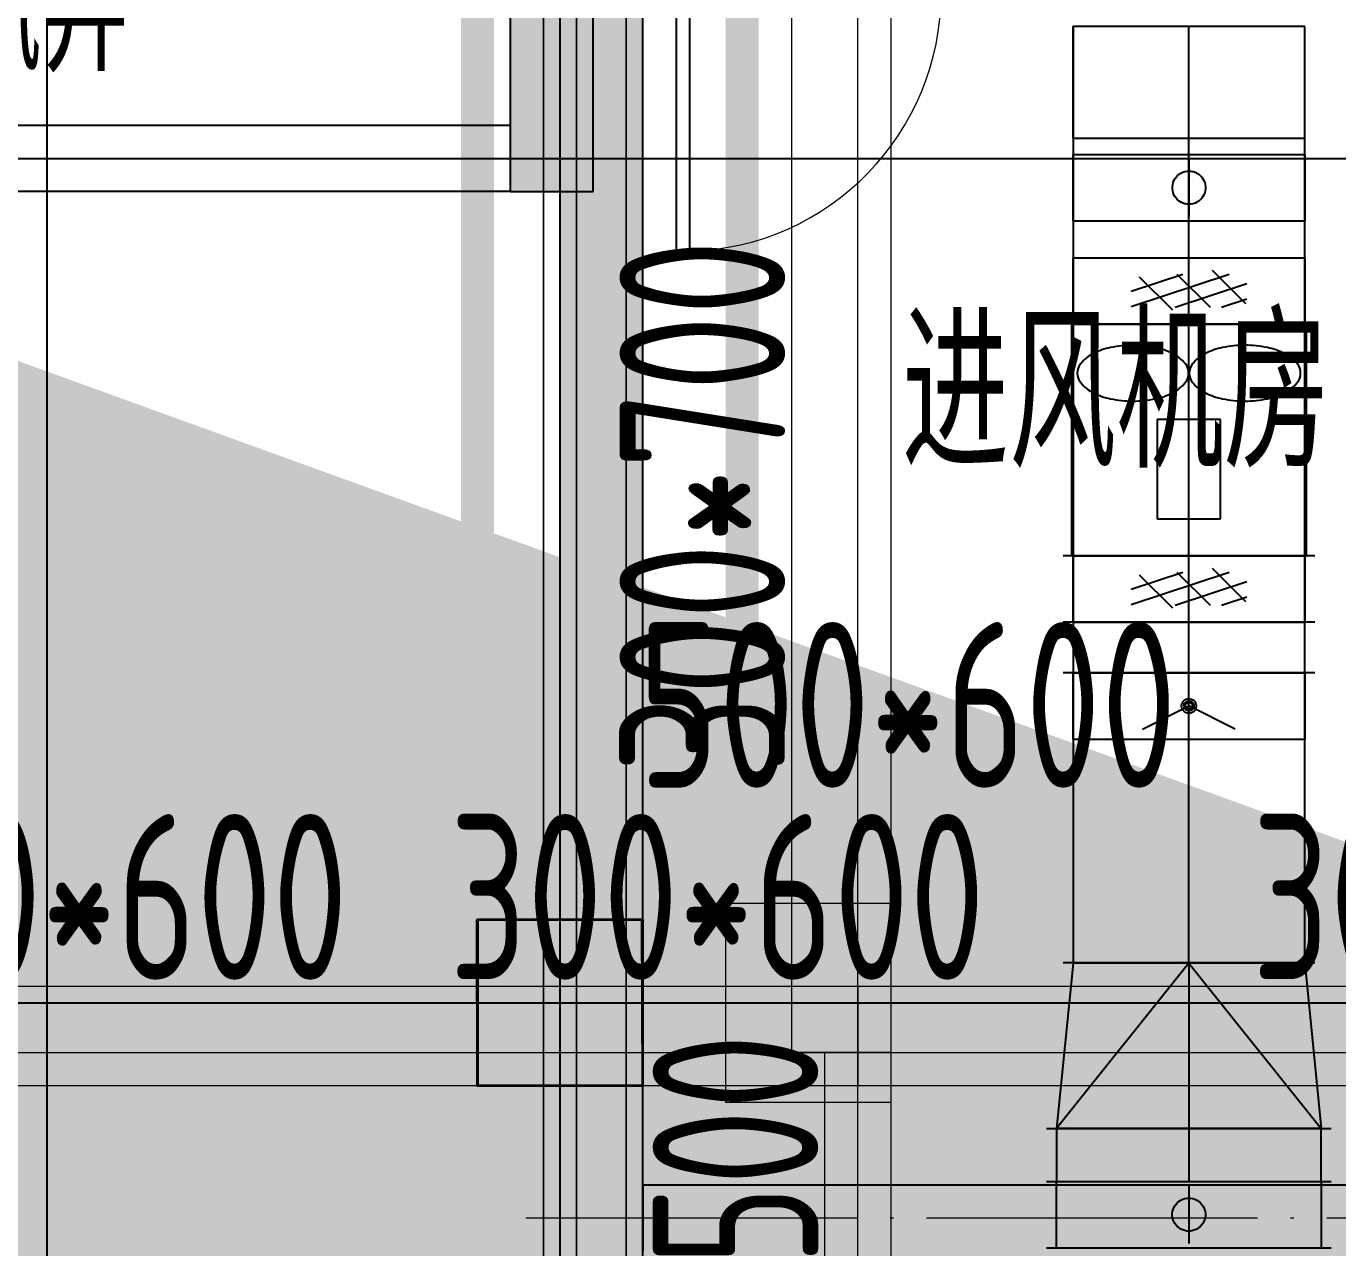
# Model space of a CAD drawing. Extents: x 369444 to 684549, y -549309 to 575337.
# Drawn here: x 498811 to 502774, y 461967 to 465657 of the extents above; entities that cross this region are included whole.
import ezdxf

# ---------------------------------------------------------------- set-up
doc = ezdxf.new("R2010")
doc.units = 0
doc.header["$LTSCALE"] = 1000
doc.header["$MEASUREMENT"] = 0
for name, pattern in [('__DASH', [0.35, 0.25, -0.1]), ('CENTER2', [1.125, 0.75, -0.125, 0.125, -0.125]), ('DASH', [0.35, 0.25, -0.1]), ('DOTE', [2.42, 2, -0.2, 0.02, -0.2])]:
    doc.linetypes.add(name, pattern=pattern)
for name, color, linetype, lineweight, true_color in [('-1-0-1', 7, 'Continuous', 0, 0xc0c0c0), ('-1-1-2', 7, 'Continuous', 0, 0xc0c0c0), ('-2-0-1', 1, 'Continuous', 0, 0xff0000), ('-2-1-2', 9, 'Continuous', 0, 0x808080), ('1-6-1', 7, 'Continuous', 0, 0x55ff55), ('1-6-2', 7, 'Continuous', 0, 0x55ff55), ('11-6-1', 2, 'Continuous', 0, 0xffff00), ('11-6-2', 2, 'Continuous', 0, 0xffff00), ('11-6-5', 2, 'Continuous', 0, 0xffff00), ('12-6-1', 4, 'Continuous', 0, 0x00ffff), ('12-6-2', 4, 'Continuous', 0, 0x00ffff), ('12-6-5', 4, 'Continuous', 0, 0x00ffff)]:
    doc.layers.add(name, color=color, linetype=linetype, lineweight=lineweight, true_color=true_color)
for name, color, linetype in [('A-WALL-HATCH', 8, 'Continuous'), ('COLUMN', 9, 'Continuous'), ('DOTE', 1, 'Continuous'), ('DUCT-送风中心线', 1, 'CENTER2'), ('DUCT-送风法兰', 2, 'Continuous'), ('DUCT-送风管', 11, 'Continuous'), ('DUCT-送风管端线', 2, 'Continuous'), ('DUCT-送风阀门', 7, 'Continuous'), ('Hvac-Hide', 8, 'DASH'), ('PUB_HATCH', 8, 'Continuous'), ('WALL', 9, 'Continuous'), ('WINDOW', 4, 'Continuous'), ('填充', 8, 'Continuous'), ('房间名称', 72, 'Continuous'), ('防火分区线', 7, 'Continuous'), ('颜洞口', 1, 'Continuous'), ('风管标注', 3, 'Continuous')]:
    doc.layers.add(name, color=color, linetype=linetype)
doc.layers.add('DOTE2', color=122, linetype='DOTE', lineweight=9)
doc.layers.add('柱', color=2, linetype='Continuous', lineweight=35)
doc.styles.add('_TCH_DIM', font='SIMPLEX', dxfattribs={"bigfont": 'GBCBIG'})
doc.styles.add('HNSJY', font='hnsjy-07.shx', dxfattribs={"width": 0.8, "bigfont": 'hnsjy-hz.shx'})
doc.styles.add('yjkcad', font='yjkeng.shx', dxfattribs={"width": 0.7, "height": 250, "bigfont": 'yjkchn.shx'})

# ---------------------------------------------------------------- blocks, each defined once
blk = doc.blocks.new('$DorLib2D$00000001')
for p, q in [((0.45, 0.975), (0.5, 0.975)), ((0.45, 0), (0.45, 0.975)), ((0.5, 0), (0.5, 0.975)), ((0.5, 0), (0.45, 0))]:
    blk.add_line(p, q)
at = {"lineweight": 13}
blk.add_arc((0.475, 0), 0.975, 91.4693, 180, dxfattribs=at)
blk = doc.blocks.new('N-风管')
at = {"color": 0}
for p, q in [((38489337925.724342, 3905559230.235608, 0.000003), (38489337925.724342, 3905558530.235608, 0.000003)), ((38489338635.724342, 3905559230.235608, 0.000003), (38489337925.724342, 3905559230.235608, 0.000003)), ((38489338635.724342, 3905558530.235608, 0.000003), (38489338635.724342, 3905559230.235608, 0.000003)), ((38489338280.724342, 3905558941.804263, 0.000003), (38489338280.724342, 3905559082.181831, 0.000003)), ((38489338185.101761, 3905558941.804263, 0.000003), (38489338185.101761, 3905558642.599602, 0.000003)), ((38489338376.346916, 3905558941.804263, 0.000003), (38489338185.101761, 3905558941.804263, 0.000003)), ((38489338376.346916, 3905558642.599602, 0.000003), (38489338376.346916, 3905558941.804263, 0.000003)), ((38489338185.101761, 3905558642.599602, 0.000003), (38489338376.346916, 3905558642.599602, 0.000003)), ((38489337925.724342, 3905558530.235608, 0.000003), (38489338635.724342, 3905558530.235608, 0.000003))]:
    blk.add_line(p, q, dxfattribs=at)
for centre, major_axis, ratio, start_param, end_param in [((38489338111.550507, 3905558840.977607, 0.000003), (-330.175485, 0.000044), 0.9859154814, -1.5707961964, -1.3633221285), ((38489338111.550507, 3905558840.977607, 0.000003), (330.175485, 0.000044), 0.9859154814, 1.3633221285, 1.5707961964), ((38489338449.89817, 3905558840.977607, 0.000003), (-330.175485, 0.000044), 0.9859154814, -1.5707961964, -1.3633221285), ((38489338449.89817, 3905558840.977607, 0.000003), (330.175485, 0.000044), 0.9859154814, 1.3633221285, 1.5707961964), ((38489338047.327583, 3905559035.537707, 0.000003), (-120.906345, 0.001354), 0.9859156512, -1.1005993919, -0.6838458191), ((38489338086.048737, 3905558960.418031, 0.000003), (206.37381, 0.001271), 0.9859152599, 1.7782642618, 2.0409758937), ((38489338137.052277, 3905558960.418031, 0.000003), (-206.37381, 0.001271), 0.9859152599, 4.2422094135, 4.5049210454), ((38489338175.773438, 3905559035.537707, 0.000003), (120.906351, 0.001483), 0.985915607, 0.6838447331, 1.1005982977), ((38489338385.675247, 3905559035.537707, 0.000003), (-120.906351, 0.001483), 0.985915607, -1.1005982977, -0.6838447331), ((38489338424.3964, 3905558960.418031, 0.000003), (206.37381, 0.001271), 0.9859152599, 1.7782642618, 2.0409758937), ((38489338475.39994, 3905558960.418031, 0.000003), (-206.37381, 0.001271), 0.9859152599, 4.2422094135, 4.5049210454), ((38489338514.121101, 3905559035.537707, 0.000003), (120.906345, 0.001354), 0.9859156512, 0.6838458191, 1.1005993919), ((38489337989.282257, 3905559082.181831, 0.000003), (46.022865, 0.000058), 0.9859152477, 2.4577341047, 3.1415913761), ((38489337989.282257, 3905559082.181831, 0.000003), (-46.022865, 0.000058), 0.9859152477, 0.0000012774, 0.6838585489), ((38489338233.818771, 3905559082.181831, 0.000003), (46.022858, 0.001028), 0.9859148477, -0.0000226453, 0.6838350919), ((38489338233.818771, 3905559082.181831, 0.000003), (-46.022858, 0.001028), 0.9859148477, 2.4577575617, 3.1416152989), ((38489338327.629913, 3905559082.181831, 0.000003), (-46.022858, 0.001028), 0.9859148477, -0.6838350919, 0.0000226453), ((38489338327.629913, 3905559082.181831, 0.000003), (46.022858, 0.001028), 0.9859148477, 3.1415700082, 3.8254277455), ((38489338572.166428, 3905559082.181831, 0.000003), (-46.022865, 0.000058), 0.9859152477, 3.141593931, 3.8254512025), ((38489338572.166428, 3905559082.181831, 0.000003), (46.022865, 0.000058), 0.9859152477, -0.6838585489, -0.0000012774), ((38489338047.327583, 3905559128.825954, 0.000003), (120.90634, 0.001657), 0.9859156664, 3.8254359512, 4.2421895534), ((38489338175.773438, 3905559128.825954, 0.000003), (-120.906346, 0.001786), 0.9859156223, 2.040996848, 2.457750442), ((38489338385.675247, 3905559128.825954, 0.000003), (120.906346, 0.001786), 0.9859156223, 3.8254348652, 4.2421884592), ((38489338514.121101, 3905559128.825954, 0.000003), (-120.90634, 0.001657), 0.9859156664, 2.0409957538, 2.457749356), ((38489338086.048737, 3905559203.94563, 0.000003), (-206.37381, 0.001272), 0.9859152585, 1.1006167623, 1.3633283945), ((38489338111.550507, 3905559323.386055, 0.000003), (-330.175507, 0.000201), 0.9859154169, 1.3633228734, 1.5707969272), ((38489338111.550507, 3905559323.386055, 0.000003), (330.175507, 0.000201), 0.9859154169, 4.71238838, 4.9198624338), ((38489338137.052277, 3905559203.94563, 0.000003), (206.37381, 0.001272), 0.9859152585, -1.3633283945, -1.1006167623), ((38489338424.3964, 3905559203.94563, 0.000003), (-206.37381, 0.001272), 0.9859152585, 1.1006167623, 1.3633283945), ((38489338449.89817, 3905559323.386055, 0.000003), (-330.175507, 0.000201), 0.9859154169, 1.3633228734, 1.5707969272), ((38489338449.89817, 3905559323.386055, 0.000003), (330.175507, 0.000201), 0.9859154169, 4.71238838, 4.9198624338), ((38489338475.39994, 3905559203.94563, 0.000003), (206.37381, 0.001272), 0.9859152585, -1.3633283945, -1.1006167623)]:
    blk.add_ellipse(centre, major_axis=major_axis, ratio=ratio, start_param=start_param, end_param=end_param, dxfattribs=at)
for p in [(38489338280.724342, 3905559230.235608, 0.000003), (38489338280.724342, 3905558530.235608, 0.000003)]:
    blk.add_point(p, dxfattribs=at)
at = {"layer": 'DUCT-送风中心线', "color": 0}
for p, q in [((38489338280.724403, 3905559742.466883), (38489338280.724403, 3905560129.735631)), ((38489338280.724403, 3905559430.235608), (38489338280.724403, 3905559542.466883)), ((38489338280.72435, 3905558530.435608), (38489338280.724342, 3905559230.235608)), ((38489338280.724403, 3905558530.235608), (38489338280.724403, 3905558530.435608)), ((38489338280.724403, 3905558176.920847), (38489338280.724403, 3905558330.235608)), ((38489338280.724403, 3905557300.635864), (38489338280.724403, 3905557976.920985)), ((38489338280.724403, 3905557300.435864), (38489338280.379066, 3905556800.435863)), ((38489338280.379066, 3905556800.235864), (38489338280.37886, 3905556640.657038))]:
    blk.add_line(p, q, dxfattribs=at)
at = {"layer": 'DUCT-送风法兰', "color": 0}
for p, q in [((38489338660.72435, 3905558530.335608), (38489337900.72435, 3905558530.335608)), ((38489338660.72435, 3905558330.135608), (38489337900.72435, 3905558330.135608)), ((38489338660.72435, 3905558177.020916), (38489337900.72435, 3905558177.020916)), ((38489338660.724403, 3905557300.535864), (38489337900.724403, 3905557300.535864)), ((38489338660.724403, 3905557300.535864), (38489337900.724403, 3905557300.535864)), ((38489337850.379066, 3905556800.335864), (38489338710.379066, 3905556800.335864)), ((38489337850.37886, 3905556640.557038), (38489338710.37886, 3905556640.557038)), ((38489337850.37886, 3905556440.357038), (38489338710.37886, 3905556440.357038))]:
    blk.add_line(p, q, dxfattribs=at)
at = {"layer": 'DUCT-送风管', "color": 0}
for p, q in [((38489337930.724403, 3905560129.735631), (38489337930.724403, 3905559742.466883)), ((38489338630.724403, 3905559742.466883), (38489338630.724403, 3905560129.735631)), ((38489337930.724342, 3905559542.466883), (38489337930.724342, 3905559742.466883)), ((38489338630.724342, 3905559742.466883), (38489338630.724342, 3905559542.466883)), ((38489337930.724403, 3905559542.466883), (38489337930.724403, 3905559430.235608)), ((38489338630.724403, 3905559430.235608), (38489338630.724403, 3905559542.466883)), ((38489337930.724342, 3905559230.235608), (38489337930.724342, 3905559430.235608)), ((38489338630.724342, 3905559430.235608), (38489338630.724342, 3905559230.235608)), ((38489337930.724342, 3905559230.235604), (38489337930.72435, 3905558530.435604)), ((38489338630.72435, 3905558530.435612), (38489338630.724342, 3905559230.235612)), ((38489337930.72435, 3905558330.235608), (38489337930.72435, 3905558530.235608)), ((38489337930.724403, 3905558530.435604), (38489337930.724403, 3905558530.235608)), ((38489338630.72435, 3905558530.235608), (38489338630.72435, 3905558330.235608)), ((38489338630.724403, 3905558530.235608), (38489338630.724403, 3905558530.435612)), ((38489337930.724403, 3905558330.235608), (38489337930.724403, 3905558176.920847)), ((38489338630.724403, 3905558176.920985), (38489338630.724403, 3905558330.235608)), ((38489337930.724388, 3905557976.920847), (38489337930.72435, 3905558176.920847)), ((38489338630.72435, 3905558176.920985), (38489338630.724388, 3905557976.920985)), ((38489337930.724403, 3905557976.920847), (38489337930.724403, 3905557300.635864)), ((38489338630.724403, 3905557300.635864), (38489338630.724403, 3905557976.920985)), ((38489338280.724403, 3905557300.435864), (38489337880.379066, 3905556800.435704)), ((38489337930.724403, 3905557300.435724), (38489337880.379066, 3905556800.435704)), ((38489338280.724403, 3905557300.435864), (38489338680.379066, 3905556800.436023)), ((38489338630.724403, 3905557300.436004), (38489338680.379066, 3905556800.436023)), ((38489337880.379066, 3905556800.23638), (38489337880.37886, 3905556640.657555)), ((38489338680.37886, 3905556640.656522), (38489338680.379066, 3905556800.235347)), ((38489337880.378868, 3905556440.457004), (38489337880.378853, 3905556640.457004)), ((38489338680.378853, 3905556640.457074), (38489338680.378868, 3905556440.457074))]:
    blk.add_line(p, q, dxfattribs=at)
at = {"layer": 'DUCT-送风管端线', "color": 0}
for p, q in [((38489338630.724403, 3905560129.735631), (38489337930.724403, 3905560129.735631)), ((38489337930.724342, 3905559742.466883), (38489338630.724342, 3905559742.466883)), ((38489337930.724342, 3905559542.466883), (38489338630.724342, 3905559542.466883)), ((38489337930.724342, 3905559430.235608), (38489338630.724342, 3905559430.235608)), ((38489338630.724342, 3905559230.235612), (38489337930.724342, 3905559230.235604)), ((38489337930.724342, 3905559230.235608), (38489338630.724342, 3905559230.235608)), ((38489337930.72435, 3905558530.435604), (38489338630.72435, 3905558530.435612)), ((38489337930.72435, 3905558530.235608), (38489338630.72435, 3905558530.235608)), ((38489337930.72435, 3905558330.235608), (38489338630.72435, 3905558330.235608)), ((38489337930.72435, 3905558176.920847), (38489338630.72435, 3905558176.920985)), ((38489337930.724388, 3905557976.920847), (38489338630.724388, 3905557976.920985)), ((38489337930.724403, 3905557300.635864), (38489338630.724403, 3905557300.635864)), ((38489338630.724403, 3905557300.436004), (38489337930.724403, 3905557300.435724)), ((38489337880.379066, 3905556800.435704), (38489338680.379066, 3905556800.436023)), ((38489338680.379066, 3905556800.235347), (38489337880.379066, 3905556800.23638)), ((38489337880.378853, 3905556640.457004), (38489338680.378853, 3905556640.457074)), ((38489337880.37886, 3905556640.657555), (38489338680.37886, 3905556640.656522)), ((38489337880.378868, 3905556440.457004), (38489338680.378868, 3905556440.457074))]:
    blk.add_line(p, q, dxfattribs=at)
at = {"layer": 'DUCT-送风阀门', "color": 0}
for p, q in [((38489338280.724342, 3905559729.966883), (38489338280.724342, 3905559554.966883)), ((38489338242.198677, 3905559674.338082), (38489338246.496986, 3905559678.915314)), ((38489338246.496986, 3905559678.915314), (38489338251.335083, 3905559682.917732)), ((38489338251.335083, 3905559682.917732), (38489338256.636658, 3905559686.282217)), ((38489338256.636658, 3905559686.282217), (38489338262.318123, 3905559688.955707)), ((38489338262.318123, 3905559688.955707), (38489338268.289848, 3905559690.896041)), ((38489338268.289848, 3905559690.896041), (38489338274.45768, 3905559692.072618)), ((38489338274.45768, 3905559692.072618), (38489338280.724342, 3905559692.466883)), ((38489338280.724342, 3905559692.466883), (38489338286.990997, 3905559692.072618)), ((38489338286.990997, 3905559692.072618), (38489338293.158836, 3905559690.896041)), ((38489338293.158836, 3905559690.896041), (38489338299.130569, 3905559688.955707)), ((38489338299.130569, 3905559688.955707), (38489338304.812027, 3905559686.282217)), ((38489338304.812027, 3905559686.282217), (38489338310.113602, 3905559682.917733)), ((38489338310.113602, 3905559682.917733), (38489338314.951698, 3905559678.915314)), ((38489338314.951698, 3905559678.915314), (38489338319.250008, 3905559674.338082)), ((38489338230.823013, 3905559645.606409), (38489338231.609978, 3905559651.835948)), ((38489338230.823013, 3905559639.327356), (38489338230.823013, 3905559645.606409)), ((38489338231.609978, 3905559633.097817), (38489338230.823013, 3905559639.327356)), ((38489338231.609978, 3905559651.835948), (38489338233.171516, 3905559657.917732)), ((38489338233.171516, 3905559657.917732), (38489338235.482986, 3905559663.755847)), ((38489338235.482986, 3905559663.755847), (38489338238.50795, 3905559669.258222)), ((38489338238.50795, 3905559669.258222), (38489338242.198677, 3905559674.338082)), ((38489338319.250008, 3905559674.338082), (38489338322.940727, 3905559669.258223)), ((38489338322.940727, 3905559669.258223), (38489338325.965698, 3905559663.755847)), ((38489338325.965698, 3905559663.755847), (38489338328.277168, 3905559657.917733)), ((38489338328.277168, 3905559657.917733), (38489338329.838707, 3905559651.835948)), ((38489338329.838707, 3905559651.835948), (38489338330.625679, 3905559645.606409)), ((38489338330.625679, 3905559639.327357), (38489338329.838707, 3905559633.097817)), ((38489338330.625679, 3905559645.606409), (38489338330.625679, 3905559639.327357)), ((38489338233.171516, 3905559627.016033), (38489338231.609978, 3905559633.097817)), ((38489338235.482986, 3905559621.177918), (38489338233.171516, 3905559627.016033)), ((38489338238.50795, 3905559615.675543), (38489338235.482986, 3905559621.177918)), ((38489338242.198677, 3905559610.595683), (38489338238.50795, 3905559615.675543)), ((38489338246.496986, 3905559606.018451), (38489338242.198677, 3905559610.595683)), ((38489338251.335083, 3905559602.016033), (38489338246.496986, 3905559606.018451)), ((38489338256.636658, 3905559598.651548), (38489338251.335083, 3905559602.016033)), ((38489338262.318123, 3905559595.978058), (38489338256.636658, 3905559598.651548)), ((38489338304.812027, 3905559598.651549), (38489338299.130569, 3905559595.978058)), ((38489338310.113602, 3905559602.016033), (38489338304.812027, 3905559598.651549)), ((38489338314.951698, 3905559606.018451), (38489338310.113602, 3905559602.016033)), ((38489338319.250008, 3905559610.595684), (38489338314.951698, 3905559606.018451)), ((38489338322.940727, 3905559615.675543), (38489338319.250008, 3905559610.595684)), ((38489338325.965698, 3905559621.177918), (38489338322.940727, 3905559615.675543)), ((38489338328.277168, 3905559627.016033), (38489338325.965698, 3905559621.177918)), ((38489338329.838707, 3905559633.097817), (38489338328.277168, 3905559627.016033)), ((38489338268.289848, 3905559594.037724), (38489338262.318123, 3905559595.978058)), ((38489338274.45768, 3905559592.861147), (38489338268.289848, 3905559594.037724)), ((38489338280.724342, 3905559592.466883), (38489338274.45768, 3905559592.861147)), ((38489338286.990997, 3905559592.861148), (38489338280.724342, 3905559592.466883)), ((38489338293.158836, 3905559594.037724), (38489338286.990997, 3905559592.861148)), ((38489338299.130569, 3905559595.978058), (38489338293.158836, 3905559594.037724)), ((38489338262.49868, 3905559380.235608), (38489338105.724342, 3905559328.51349)), ((38489338402.49868, 3905559380.235608), (38489338105.724342, 3905559282.325469)), ((38489338232.427856, 3905559272.110603), (38489338131.391563, 3905559372.110603)), ((38489338345.738052, 3905559280.235608), (38489338244.701759, 3905559380.235608)), ((38489338452.958038, 3905559291.842759), (38489338351.921753, 3905559391.842759)), ((38489338455.724342, 3905559351.607501), (38489338239.389793, 3905559280.235608)), ((38489338455.724342, 3905559305.419479), (38489338379.389793, 3905559280.235608)), ((38489338452.958054, 3905558391.842759), (38489338351.921753, 3905558491.842759)), ((38489338262.498688, 3905558480.235608), (38489338105.72435, 3905558428.51349)), ((38489338402.498688, 3905558480.235608), (38489338105.72435, 3905558382.325469)), ((38489338232.427856, 3905558372.110603), (38489338131.391563, 3905558472.110603)), ((38489338455.72435, 3905558451.607501), (38489338239.389801, 3905558380.235608)), ((38489338345.73806, 3905558380.235608), (38489338244.701767, 3905558480.235608)), ((38489338455.72435, 3905558405.419479), (38489338379.389801, 3905558380.235608)), ((38489338263.041718, 3905558090.274225), (38489338265.796463, 3905558093.296036)), ((38489338265.796463, 3905558093.296036), (38489338269.059563, 3905558095.760213)), ((38489338269.059563, 3905558095.760213), (38489338272.719887, 3905558097.582839)), ((38489338272.719887, 3905558097.582839), (38489338276.652786, 3905558098.701849)), ((38489338273.848137, 3905558090.258918), (38489338276.496643, 3905558091.319218)), ((38489338276.496643, 3905558091.319218), (38489338279.297943, 3905558091.859126)), ((38489338276.652786, 3905558098.701849), (38489338280.724358, 3905558099.079136)), ((38489338279.297943, 3905558091.859126), (38489338282.150787, 3905558091.859128)), ((38489338280.724358, 3905558099.079136), (38489338284.795921, 3905558098.70185)), ((38489338282.150787, 3905558091.859128), (38489338284.952087, 3905558091.319224)), ((38489338284.795921, 3905558098.70185), (38489338288.728828, 3905558097.582842)), ((38489338284.952087, 3905558091.319224), (38489338287.600594, 3905558090.258928)), ((38489338288.728828, 3905558097.582842), (38489338292.38916, 3905558095.760216)), ((38489338292.38916, 3905558095.760216), (38489338295.652252, 3905558093.29604)), ((38489338295.652252, 3905558093.29604), (38489338298.406998, 3905558090.274229)), ((38489338140.72438, 3905558006.920888), (38489338280.724373, 3905558076.920916)), ((38489338258.660667, 3905558078.965416), (38489338259.412018, 3905558082.984798)), ((38489338258.660667, 3905558074.87641), (38489338258.660667, 3905558078.965416)), ((38489338259.412033, 3905558070.857028), (38489338258.660667, 3905558074.87641)), ((38489338259.412018, 3905558082.984798), (38489338260.889137, 3905558086.797682)), ((38489338260.889137, 3905558067.044145), (38489338259.412033, 3905558070.857028)), ((38489338260.889137, 3905558086.797682), (38489338263.041718, 3905558090.274225)), ((38489338263.041733, 3905558063.567603), (38489338260.889137, 3905558067.044145)), ((38489338265.796478, 3905558060.545792), (38489338263.041733, 3905558063.567603)), ((38489338265.735207, 3905558076.206884), (38489338265.870949, 3905558079.056505)), ((38489338266.141197, 3905558073.38307), (38489338265.735207, 3905558076.206884)), ((38489338269.05957, 3905558058.081616), (38489338265.796478, 3905558060.545792)), ((38489338265.870949, 3905558079.056505), (38489338266.543533, 3905558081.82894)), ((38489338267.074287, 3905558070.687122), (38489338266.141197, 3905558073.38307)), ((38489338266.543533, 3905558081.82894), (38489338267.728653, 3905558084.423987)), ((38489338268.50071, 3905558068.216481), (38489338267.074287, 3905558070.687122)), ((38489338267.728653, 3905558084.423987), (38489338269.383469, 3905558086.747853)), ((38489338270.368927, 3905558066.06044), (38489338268.50071, 3905558068.216481)), ((38489338272.719902, 3905558056.25899), (38489338269.05957, 3905558058.081616)), ((38489338269.383469, 3905558086.747853), (38489338271.448174, 3905558088.716548)), ((38489338270.004227, 3905558076.410254), (38489338270.101318, 3905558078.44828)), ((38489338270.294609, 3905558074.390685), (38489338270.004227, 3905558076.410254)), ((38489338270.101318, 3905558078.44828), (38489338270.582336, 3905558080.431103)), ((38489338270.961937, 3905558072.462564), (38489338270.294609, 3905558074.390685)), ((38489338272.611427, 3905558064.296926), (38489338270.368927, 3905558066.06044)), ((38489338270.582336, 3905558080.431103), (38489338271.429932, 3905558082.287058)), ((38489338271.982101, 3905558070.695581), (38489338270.961937, 3905558072.462564)), ((38489338271.429932, 3905558082.287058), (38489338272.613449, 3905558083.949068)), ((38489338271.448174, 3905558088.716548), (38489338273.848137, 3905558090.258918)), ((38489338273.318237, 3905558069.153597), (38489338271.982101, 3905558070.695581)), ((38489338275.147141, 3905558062.989675), (38489338272.611427, 3905558064.296926)), ((38489338272.613449, 3905558083.949068), (38489338274.090111, 3905558085.357061)), ((38489338276.652809, 3905558055.139982), (38489338272.719902, 3905558056.25899)), ((38489338274.92205, 3905558067.892344), (38489338273.318237, 3905558069.153597)), ((38489338274.090111, 3905558085.357061), (38489338275.806549, 3905558086.460151)), ((38489338276.73558, 3905558066.957408), (38489338274.92205, 3905558067.892344)), ((38489338277.88443, 3905558062.185935), (38489338275.147141, 3905558062.989675)), ((38489338275.806549, 3905558086.460151), (38489338277.700729, 3905558087.218467)), ((38489338280.724373, 3905558054.762696), (38489338276.652809, 3905558055.139982)), ((38489338278.693268, 3905558066.382578), (38489338276.73558, 3905558066.957408)), ((38489338277.700729, 3905558087.218467), (38489338279.704193, 3905558087.604604)), ((38489338280.724373, 3905558061.914756), (38489338277.88443, 3905558062.185935)), ((38489338280.724373, 3905558066.188632), (38489338278.693268, 3905558066.382578)), ((38489338279.704193, 3905558087.604604), (38489338281.744537, 3905558087.604603)), ((38489338420.72438, 3905558006.920944), (38489338280.724373, 3905558076.920916)), ((38489338282.755463, 3905558066.382578), (38489338280.724373, 3905558066.188632)), ((38489338283.564301, 3905558062.185939), (38489338280.724373, 3905558061.914756)), ((38489338284.795937, 3905558055.139983), (38489338280.724373, 3905558054.762696)), ((38489338281.744537, 3905558087.604603), (38489338283.748001, 3905558087.218467)), ((38489338284.71315, 3905558066.957407), (38489338282.755463, 3905558066.382578)), ((38489338286.30159, 3905558062.989682), (38489338283.564301, 3905558062.185939)), ((38489338283.748001, 3905558087.218467), (38489338285.642181, 3905558086.46015)), ((38489338286.52668, 3905558067.892344), (38489338284.71315, 3905558066.957407)), ((38489338288.728844, 3905558056.258993), (38489338284.795937, 3905558055.139983)), ((38489338285.642181, 3905558086.46015), (38489338287.35862, 3905558085.357061)), ((38489338288.837303, 3905558064.296937), (38489338286.30159, 3905558062.989682)), ((38489338288.130493, 3905558069.153596), (38489338286.52668, 3905558067.892344)), ((38489338287.35862, 3905558085.357061), (38489338288.835281, 3905558083.949067)), ((38489338287.600594, 3905558090.258928), (38489338290.000557, 3905558088.716561)), ((38489338289.466629, 3905558070.69558), (38489338288.130493, 3905558069.153596)), ((38489338292.389168, 3905558058.081619), (38489338288.728844, 3905558056.258993)), ((38489338288.835281, 3905558083.949067), (38489338290.018799, 3905558082.287058)), ((38489338291.079803, 3905558066.060455), (38489338288.837303, 3905558064.296937)), ((38489338290.486794, 3905558072.462564), (38489338289.466629, 3905558070.69558)), ((38489338290.000557, 3905558088.716561), (38489338292.065262, 3905558086.747869)), ((38489338290.018799, 3905558082.287058), (38489338290.866386, 3905558080.431102)), ((38489338291.154121, 3905558074.390684), (38489338290.486794, 3905558072.462564)), ((38489338290.866386, 3905558080.431102), (38489338291.347412, 3905558078.448279)), ((38489338292.948021, 3905558068.216498), (38489338291.079803, 3905558066.060455)), ((38489338291.444504, 3905558076.410253), (38489338291.154121, 3905558074.390684)), ((38489338291.347412, 3905558078.448279), (38489338291.444504, 3905558076.410253)), ((38489338292.065262, 3905558086.747869), (38489338293.720078, 3905558084.424005)), ((38489338295.652267, 3905558060.545796), (38489338292.389168, 3905558058.081619)), ((38489338294.374443, 3905558070.687141), (38489338292.948021, 3905558068.216498)), ((38489338293.720078, 3905558084.424005), (38489338294.905197, 3905558081.82896)), ((38489338295.307533, 3905558073.38309), (38489338294.374443, 3905558070.687141)), ((38489338294.905197, 3905558081.82896), (38489338295.577782, 3905558079.056526)), ((38489338295.713516, 3905558076.206905), (38489338295.307533, 3905558073.38309)), ((38489338295.577782, 3905558079.056526), (38489338295.713516, 3905558076.206905)), ((38489338298.407013, 3905558063.567607), (38489338295.652267, 3905558060.545796)), ((38489338298.406998, 3905558090.274229), (38489338300.559593, 3905558086.797687)), ((38489338300.559593, 3905558067.04415), (38489338298.407013, 3905558063.567607)), ((38489338300.559593, 3905558086.797687), (38489338302.036713, 3905558082.984804)), ((38489338302.036713, 3905558070.857034), (38489338300.559593, 3905558067.04415)), ((38489338302.036713, 3905558082.984804), (38489338302.788063, 3905558078.965422)), ((38489338302.788063, 3905558074.876416), (38489338302.036713, 3905558070.857034)), ((38489338302.788063, 3905558078.965422), (38489338302.788063, 3905558074.876416)), ((38489338280.378853, 3905556627.957038), (38489338280.378868, 3905556452.957038)), ((38489338256.291168, 3905556584.272367), (38489338261.972633, 3905556586.945858)), ((38489338261.972633, 3905556586.945858), (38489338267.944359, 3905556588.886193)), ((38489338267.944359, 3905556588.886193), (38489338274.11219, 3905556590.062772)), ((38489338274.11219, 3905556590.062772), (38489338280.378853, 3905556590.457038)), ((38489338280.378853, 3905556590.457038), (38489338286.645523, 3905556590.062775)), ((38489338286.645523, 3905556590.062775), (38489338292.813347, 3905556588.886199)), ((38489338292.813347, 3905556588.886199), (38489338298.78508, 3905556586.945867)), ((38489338298.78508, 3905556586.945867), (38489338304.466537, 3905556584.272378)), ((38489338230.477524, 3905556543.596552), (38489338231.264503, 3905556549.826092)), ((38489338231.264503, 3905556549.826092), (38489338232.826027, 3905556555.907876)), ((38489338232.826027, 3905556555.907876), (38489338235.137497, 3905556561.745992)), ((38489338235.137497, 3905556561.745992), (38489338238.16246, 3905556567.248368)), ((38489338238.16246, 3905556567.248368), (38489338241.853203, 3905556572.328228)), ((38489338241.853203, 3905556572.328228), (38489338246.151497, 3905556576.905461)), ((38489338246.151497, 3905556576.905461), (38489338250.989594, 3905556580.907881)), ((38489338250.989594, 3905556580.907881), (38489338256.291168, 3905556584.272367)), ((38489338304.466537, 3905556584.272378), (38489338309.76812, 3905556580.907896)), ((38489338309.76812, 3905556580.907896), (38489338314.606209, 3905556576.905478)), ((38489338314.606209, 3905556576.905478), (38489338318.904518, 3905556572.328248)), ((38489338318.904518, 3905556572.328248), (38489338322.595253, 3905556567.248389)), ((38489338322.595253, 3905556567.248389), (38489338325.620209, 3905556561.746014)), ((38489338325.620209, 3905556561.746014), (38489338327.931686, 3905556555.9079)), ((38489338327.931686, 3905556555.9079), (38489338329.493233, 3905556549.826116)), ((38489338329.493233, 3905556549.826116), (38489338330.280197, 3905556543.596577)), ((38489338230.477524, 3905556537.3175), (38489338230.477524, 3905556543.596552)), ((38489338231.264503, 3905556531.087961), (38489338230.477524, 3905556537.3175)), ((38489338232.826027, 3905556525.006177), (38489338231.264503, 3905556531.087961)), ((38489338235.137512, 3905556519.168063), (38489338232.826027, 3905556525.006177)), ((38489338238.162468, 3905556513.665688), (38489338235.137512, 3905556519.168063)), ((38489338241.853203, 3905556508.585829), (38489338238.162468, 3905556513.665688)), ((38489338246.151512, 3905556504.008599), (38489338241.853203, 3905556508.585829)), ((38489338318.904533, 3905556508.585848), (38489338314.606216, 3905556504.008615)), ((38489338322.595261, 3905556513.665709), (38489338318.904533, 3905556508.585848)), ((38489338325.620216, 3905556519.168085), (38489338322.595261, 3905556513.665709)), ((38489338327.931686, 3905556525.0062), (38489338325.620216, 3905556519.168085)), ((38489338329.493233, 3905556531.087985), (38489338327.931686, 3905556525.0062)), ((38489338330.280197, 3905556537.317525), (38489338329.493233, 3905556531.087985)), ((38489338330.280197, 3905556543.596577), (38489338330.280197, 3905556537.317525)), ((38489338250.989601, 3905556500.006181), (38489338246.151512, 3905556504.008599)), ((38489338256.291183, 3905556496.641698), (38489338250.989601, 3905556500.006181)), ((38489338261.972641, 3905556493.96821), (38489338256.291183, 3905556496.641698)), ((38489338267.944366, 3905556492.027877), (38489338261.972641, 3905556493.96821)), ((38489338274.112213, 3905556490.851302), (38489338267.944366, 3905556492.027877)), ((38489338280.378868, 3905556490.457038), (38489338274.112213, 3905556490.851302)), ((38489338286.645531, 3905556490.851305), (38489338280.378868, 3905556490.457038)), ((38489338292.813362, 3905556492.027884), (38489338286.645531, 3905556490.851305)), ((38489338298.785103, 3905556493.968219), (38489338292.813362, 3905556492.027884)), ((38489338304.466553, 3905556496.64171), (38489338298.785103, 3905556493.968219)), ((38489338309.768127, 3905556500.006196), (38489338304.466553, 3905556496.64171)), ((38489338314.606216, 3905556504.008615), (38489338309.768127, 3905556500.006196))]:
    blk.add_line(p, q, dxfattribs=at)
at = {"layer": 'Hvac-Hide', "color": 0}
for p, q in [((38489337930.724403, 3905559742.466883), (38489337930.724403, 3905559542.466883)), ((38489338280.724403, 3905559542.466883), (38489338280.724403, 3905559742.466883)), ((38489338630.724403, 3905559542.466883), (38489338630.724403, 3905559742.466883)), ((38489337930.724403, 3905559430.235608), (38489337930.724403, 3905559230.235608)), ((38489338280.724403, 3905559230.235608), (38489338280.724403, 3905559430.235608)), ((38489338630.724403, 3905559230.235608), (38489338630.724403, 3905559430.235608)), ((38489337930.724403, 3905559230.235604), (38489337930.724403, 3905558530.435604)), ((38489338280.724403, 3905558530.435608), (38489338280.724403, 3905559230.235608)), ((38489338630.724403, 3905558530.435612), (38489338630.724403, 3905559230.235612)), ((38489337930.724403, 3905558530.235608), (38489337930.724403, 3905558330.235608)), ((38489338280.724403, 3905558330.235608), (38489338280.724403, 3905558530.235608)), ((38489338630.724403, 3905558330.235608), (38489338630.724403, 3905558530.235608)), ((38489337930.724403, 3905558176.920847), (38489337930.724403, 3905557976.920847)), ((38489338280.724403, 3905557976.920985), (38489338280.724403, 3905558176.920847)), ((38489338630.724403, 3905557976.920985), (38489338630.724403, 3905558176.920985))]:
    blk.add_line(p, q, dxfattribs=at)
at = {"layer": '颜洞口', "color": 0}
for p, q in [((38489337930.378807, 3905560129.73561, 0.000001), (38489337930.378807, 3905559791.942528, 0.000001)), ((38489338630.378807, 3905560129.73561, 0.000001), (38489337930.378807, 3905560129.73561, 0.000001)), ((38489338630.378807, 3905559791.942528, 0.000001), (38489338630.378807, 3905560129.73561, 0.000001)), ((38489337930.378807, 3905559791.942528, 0.000001), (38489338630.378807, 3905559791.942528, 0.000001))]:
    blk.add_line(p, q, dxfattribs=at)

msp = doc.modelspace()

# ---------------------------------------------------------------- hatches: boundary and pattern name
at = {"layer": 'A-WALL-HATCH'}
msp.add_hatch(color=256, dxfattribs=at).paths.add_polyline_path([(500673.3, 462457), (500671.9, 462957), (500171.9, 462957), (500173.3, 462457)])
at = {"layer": 'PUB_HATCH'}
for points in [[(500524.5, 465157), (500524.5, 466057), (500274.5, 466057), (500274.5, 465157)], [(500424.6, 461157), (500674.6, 460907), (500674.6, 465757), (500424.6, 465757)]]:
    msp.add_hatch(color=256, dxfattribs=at).paths.add_polyline_path(points)
at = {"layer": '填充'}
h = msp.add_hatch(color=8, dxfattribs=at)
h.dxf.hatch_style = 1
h.paths.add_polyline_path([(507274.5, 462457), (507274.5, 462957), (506774.5, 462957), (506774.5, 462457)], flags=17)
h.paths.add_polyline_path([(500674.5, 462457), (500674.5, 462957), (500174.5, 462957), (500174.5, 462457)], flags=17)
h.paths.add_polyline_path([(497874.5, 462457), (497874.5, 462957), (497374.5, 462957), (497374.5, 462457)], flags=17)
h.paths.add_polyline_path([(510074.5, 462457), (510074.5, 462957), (509524.5, 462957), (509524.5, 462457)], flags=17)
h.paths.add_polyline_path([(509524.5, 460757), (509774.5, 460757), (509774.5, 461157), (509374.5, 461157), (509374.5, 460757)], flags=17)
h.paths.add_polyline_path([(497424.5, 460757), (497574.5, 460757), (497574.5, 461157), (497174.5, 461157), (497174.5, 460757)], flags=17)
h.paths.add_polyline_path([(512274.5, 467357), (510074.5, 467357), (510074.5, 465157), (510624.5, 465157), (510624.5, 464957), (509824.5, 464957), (509824.5, 467607), (512474.5, 467607), (512474.5, 464957), (511724.5, 464957), (511724.5, 465157), (512274.5, 465157)])
h.paths.add_polyline_path([(501674.5, 458107), (501124.5, 458107), (501124.5, 458357), (501674.5, 458357), (502074.5, 458357), (502074.5, 458107), (501924.5, 458107), (501924.5, 455207), (500174.5, 455207), (500174.5, 455457), (501674.5, 455457)])
h.paths.add_polyline_path([(514974.5, 467357), (514324.5, 467357), (514324.5, 467607), (515224.5, 467607), (515224.5, 465807), (514974.5, 465807)])
h.paths.add_polyline_path([(492624.5, 467557), (491974.5, 467557), (491974.5, 466007), (491724.5, 466007), (491724.5, 467807), (492624.5, 467807)])
h.paths.add_polyline_path([(507624.5, 450607), (506774.5, 450607), (506074.5, 450607), (506074.5, 450857), (506524.5, 450857), (506524.5, 454057), (506774.5, 454057), (506774.5, 450857), (507624.5, 450857)])
h.paths.add_polyline_path([(500174.5, 450607), (499324.5, 450607), (499324.5, 450857), (500174.5, 450857), (500174.5, 454057), (500424.5, 454057), (500424.5, 450857), (500874.5, 450857), (500874.5, 450607)])
h.paths.add_polyline_path([(505824.5, 458107), (505274.5, 458107), (505274.5, 455457), (506774.5, 455457), (506774.5, 455207), (505024.5, 455207), (505024.5, 458107), (504874.5, 458107), (504874.5, 458357), (505274.5, 458357), (505824.5, 458357)])
h.paths.add_polyline_path([(521349.5, 458907), (520874.5, 458907), (520874.5, 457157), (520624.5, 457157), (520624.5, 458907), (520524.5, 458907), (520524.5, 459157), (520874.5, 459157), (521349.5, 459157)])
h.paths.add_polyline_path([(517574.5, 450607), (517274.5, 450607), (516874.5, 450607), (516874.5, 450857), (517024.5, 450857), (517024.5, 454457), (517274.5, 454457), (517274.5, 450857), (517574.5, 450857)])
h.paths.add_polyline_path([(514174.5, 450607), (513149.5, 450607), (512374.5, 450607), (512374.5, 450857), (513124.5, 450857), (513124.5, 454557), (513424.5, 454557), (513424.5, 450857), (514174.5, 450857)])
h.paths.add_polyline_path([(489924.5, 456557), (489924.5, 455757), (487824.5, 455757), (487824.5, 456007), (489674.5, 456007), (489674.5, 456557)])
h.paths.add_polyline_path([(497624.5, 465157), (496874.5, 465157), (496874.5, 467557), (494674.5, 467557), (494674.5, 465357), (495224.5, 465357), (495224.5, 465157), (494474.5, 465157), (494474.5, 467807), (497124.5, 467807), (497124.5, 465407), (497624.5, 465407)])
h.paths.add_polyline_path([(509524.5, 458107), (509074.5, 458107), (509074.5, 458357), (509774.5, 458357), (509774.5, 455207), (509524.5, 455207)])
h.paths.add_polyline_path([(497874.5, 458107), (497424.5, 458107), (497424.5, 455207), (497174.5, 455207), (497174.5, 458357), (497874.5, 458357)])
h.paths.add_polyline_path([(489674.5, 450607), (489374.5, 450607), (489374.5, 450857), (489674.5, 450857), (489674.5, 454457), (489924.5, 454457), (489924.5, 450857), (490074.5, 450857), (490074.5, 450607)])
h.paths.add_polyline_path([(486074.5, 458907), (485589.5, 458907), (485589.5, 459157), (486074.5, 459157), (486424.5, 459157), (486424.5, 458907), (486324.5, 458907), (486324.5, 457157), (486074.5, 457157)])
h.paths.add_polyline_path([(523874.5, 449607), (523324.5, 449607), (523324.5, 449857), (523574.5, 449857), (523574.5, 454307), (523874.5, 454307)])
h.paths.add_polyline_path([(483624.5, 449607), (483074.5, 449607), (483074.5, 454307), (483374.5, 454307), (483374.5, 449857), (483624.5, 449857)])
h.paths.add_polyline_path([(515374.5, 458907), (514974.5, 458907), (514974.5, 462457), (514574.5, 462457), (514574.5, 462657), (515224.5, 462657), (515224.5, 459157), (515374.5, 459157)])
h.paths.add_polyline_path([(491974.5, 458907), (491574.5, 458907), (491574.5, 459157), (491724.5, 459157), (491724.5, 462657), (492424.5, 462657), (492424.5, 462457), (491974.5, 462457)])
h.paths.add_polyline_path([(520074.5, 450607), (519374.5, 450607), (519374.5, 450857), (520074.5, 450857), (520074.5, 453757), (520324.5, 453757), (520324.5, 450857), (520324.5, 449857), (520924.5, 449857), (520924.5, 449607), (520074.5, 449607)])
h.paths.add_polyline_path([(493824.5, 460257), (493824.5, 456757), (493524.5, 456757), (493524.5, 460257)])
h.paths.add_polyline_path([(487574.5, 450607), (486874.5, 450607), (486874.5, 449607), (486024.5, 449607), (486024.5, 449857), (486624.5, 449857), (486624.5, 450857), (486624.5, 453757), (486874.5, 453757), (486874.5, 450857), (487574.5, 450857)])
h.paths.add_polyline_path([(513424.5, 460257), (513424.5, 456757), (513124.5, 456757), (513124.5, 460257)])
h.paths.add_polyline_path([(509774.5, 450607), (509424.5, 450607), (509424.5, 450857), (509524.5, 450857), (509524.5, 454057), (509774.5, 454057), (509774.5, 450857), (509974.5, 450857), (509974.5, 450607)])
h.paths.add_polyline_path([(497524.5, 450607), (497174.5, 450607), (496974.5, 450607), (496974.5, 450857), (497174.5, 450857), (497174.5, 454057), (497424.5, 454057), (497424.5, 450857), (497524.5, 450857)])
h.paths.add_polyline_path([(523874.5, 455757), (523174.5, 455757), (523174.5, 456007), (523574.5, 456007), (523574.5, 458907), (523199.5, 458907), (523199.5, 459157), (523874.5, 459157)])
h.paths.add_polyline_path([(483774.5, 455757), (483074.5, 455757), (483074.5, 459157), (483759.5, 459157), (483759.5, 458907), (483374.5, 458907), (483374.5, 456007), (483774.5, 456007)])
h.paths.add_polyline_path([(517024.5, 458907), (516974.5, 458907), (516974.5, 459157), (517274.5, 459157), (517674.5, 459157), (517674.5, 458907), (517274.5, 458907), (517274.5, 458057), (517024.5, 458057)])
h.paths.add_polyline_path([(489974.5, 458907), (489924.5, 458907), (489924.5, 458057), (489674.5, 458057), (489674.5, 458907), (489274.5, 458907), (489274.5, 459157), (489674.5, 459157), (489974.5, 459157)])
h.paths.add_polyline_path([(519124.5, 455757), (517024.5, 455757), (517024.5, 456557), (517274.5, 456557), (517274.5, 456007), (519124.5, 456007)])
edge = h.paths.add_edge_path()
edge.add_line((497374.5, 465157), (497374.5, 465057))
edge.add_line((497374.5, 465057), (497624.5, 465057))
edge.add_line((497624.5, 465057), (497624.5, 465157))
edge.add_line((497424.5, 460757), (497424.5, 460007))
edge.add_line((497424.5, 460007), (495374.5, 460007))
edge.add_line((495374.5, 460007), (495374.5, 460257))
edge.add_line((495374.5, 460257), (497174.5, 460257))
edge.add_line((497174.5, 460257), (497174.5, 460757))
edge.add_line((509774.5, 460757), (509774.5, 460257))
edge.add_line((509774.5, 460257), (511574.5, 460257))
edge.add_line((511574.5, 460257), (511574.5, 460007))
edge.add_line((511574.5, 460007), (509524.5, 460007))
edge.add_line((509524.5, 460007), (509524.5, 460757))

# ---------------------------------------------------------------- linework, layer by layer
at = {"layer": '-1-0-1', "color": 0}
for p in [(500474.3, 462556.9, -3600), (501324.3, 462556.9, -3600)]:
    msp.add_point(p, dxfattribs=at)
at = {"layer": '-1-1-2', "color": 0}
for p, q in [((500474.3, 462556.9, -3600), (500474.3, 462556.9)), ((501324.3, 462556.9, -3600), (501324.3, 462556.9))]:
    msp.add_line(p, q, dxfattribs=at)
at = {"layer": '-2-0-1', "color": 0}
for p, q in [((500474.3, 462556.9, -3600), (500474.3, 465856.9, -3600)), ((501324.3, 462556.9, -3600), (501324.3, 465856.9, -3600)), ((497474.3, 462556.9, -3600), (500474.3, 462556.9, -3600)), ((500474.3, 461056.9, -3600), (500474.3, 462556.9, -3600)), ((500474.3, 462556.9, -3600), (501324.3, 462556.9, -3600)), ((501324.3, 461056.9, -3600), (501324.3, 462556.9, -3600)), ((501324.3, 462556.9, -3600), (505324.3, 462556.9, -3600))]:
    msp.add_line(p, q, dxfattribs=at)
at = {"layer": '-2-1-2', "color": 0}
for p, q in [((500474.3, 462556.9), (500474.3, 465856.9)), ((501324.3, 462556.9), (501324.3, 465856.9)), ((497474.3, 462556.9), (500474.3, 462556.9)), ((500474.3, 461056.9), (500474.3, 462556.9)), ((500474.3, 462556.9), (501324.3, 462556.9)), ((501324.3, 461056.9), (501324.3, 462556.9)), ((501324.3, 462556.9), (505324.3, 462556.9))]:
    msp.add_line(p, q, dxfattribs=at)
at = {"layer": '1-6-1', "color": 0}
for p, q in [((500374.3, 465856.9, -3600), (500374.3, 462556.9, -3600)), ((500374.3, 462556.9), (500374.3, 465856.9)), ((500624.3, 465856.9), (500624.3, 462556.9)), ((500624.3, 462556.9, -3600), (500624.3, 465856.9, -3600)), ((500374.3, 462556.9, -3600), (500374.3, 462556.9)), ((500374.3, 462556.9, -3600), (500374.3, 461156.9, -3600)), ((500374.3, 462556.9), (500374.3, 462556.9, -3600)), ((500374.3, 461156.9), (500374.3, 462556.9)), ((500624.3, 462556.9), (500624.3, 462556.9, -3600)), ((500624.3, 462556.9), (500624.3, 460906.9)), ((500624.3, 462556.9, -3600), (500624.3, 462556.9)), ((500624.3, 460906.9, -3600), (500624.3, 462556.9, -3600))]:
    msp.add_line(p, q, dxfattribs=at)
at = {"layer": '1-6-2', "color": 0}
for p, q in [((500474.3, 465856.9), (500474.3, 462556.9)), ((500474.3, 462556.9, -3600), (500474.3, 465856.9, -3600)), ((500474.3, 462556.9), (500474.3, 462556.9, -3600)), ((500474.3, 462556.9), (500474.3, 461056.9)), ((500474.3, 462556.9, -3600), (500474.3, 462556.9)), ((500474.3, 461056.9, -3600), (500474.3, 462556.9, -3600))]:
    msp.add_line(p, q, dxfattribs=at)
at = {"layer": '11-6-1', "color": 0}
for p, q in [((500924.3, 463006.9), (500924.3, 462406.9)), ((501424.3, 463006.9), (500924.3, 463006.9)), ((500924.3, 463006.9, -3600), (500924.3, 462406.9, -3600)), ((501424.3, 463006.9, -3600), (500924.3, 463006.9, -3600)), ((500924.3, 463006.9, -3600), (500924.3, 463006.9)), ((501424.3, 462406.9), (501424.3, 463006.9)), ((501424.3, 462406.9, -3600), (501424.3, 463006.9, -3600)), ((501424.3, 463006.9, -3600), (501424.3, 463006.9)), ((500924.3, 462406.9), (501424.3, 462406.9)), ((500924.3, 462406.9, -3600), (501424.3, 462406.9, -3600)), ((500924.3, 462406.9, -3600), (500924.3, 462406.9)), ((501424.3, 462406.9, -3600), (501424.3, 462406.9))]:
    msp.add_line(p, q, dxfattribs=at)
at = {"layer": '11-6-2', "color": 0}
msp.add_line((501324.3, 462556.9, -3600), (501324.3, 462556.9), dxfattribs=at)
at = {"layer": '12-6-1', "color": 0}
for p, q in [((501124.3, 462556.9), (501124.3, 465856.9)), ((501124.3, 462556.9, -700), (501124.3, 465856.9, -700)), ((501424.3, 462556.9), (501424.3, 465856.9)), ((501424.3, 462556.9, -700), (501424.3, 465856.9, -700)), ((497474.3, 462756.9), (500474.3, 462756.9)), ((497474.3, 462756.9, -600), (500474.3, 462756.9, -600)), ((500474.3, 462756.9), (500474.3, 462456.9)), ((500474.3, 462756.9, -600), (500474.3, 462756.9)), ((500474.3, 462456.9, -600), (500474.3, 462756.9, -600)), ((500474.3, 462756.9), (501324.3, 462756.9)), ((500474.3, 462756.9, -600), (501324.3, 462756.9, -600)), ((500474.3, 462756.9), (500474.3, 462456.9)), ((500474.3, 462756.9, -600), (500474.3, 462756.9)), ((500474.3, 462456.9, -600), (500474.3, 462756.9, -600)), ((501324.3, 462756.9), (501324.3, 462456.9)), ((501324.3, 462756.9, -600), (501324.3, 462756.9)), ((501324.3, 462456.9, -600), (501324.3, 462756.9, -600)), ((501324.3, 462756.9), (505324.3, 462756.9)), ((501324.3, 462756.9, -600), (505324.3, 462756.9, -600)), ((501324.3, 462756.9), (501324.3, 462456.9)), ((501324.3, 462756.9, -600), (501324.3, 462756.9)), ((501324.3, 462456.9, -600), (501324.3, 462756.9, -600)), ((501124.3, 462556.9), (501424.3, 462556.9)), ((501124.3, 462556.9, -700), (501124.3, 462556.9)), ((501424.3, 462556.9, -700), (501124.3, 462556.9, -700)), ((501224.3, 462556.9), (501424.3, 462556.9)), ((501224.3, 462556.9, -500), (501224.3, 462556.9)), ((501424.3, 462556.9, -500), (501224.3, 462556.9, -500)), ((501224.3, 461056.9), (501224.3, 462556.9)), ((501224.3, 461056.9, -500), (501224.3, 462556.9, -500)), ((501424.3, 462556.9), (501424.3, 462556.9, -500)), ((501424.3, 461056.9), (501424.3, 462556.9)), ((501424.3, 461056.9, -500), (501424.3, 462556.9, -500)), ((501424.3, 462556.9), (501424.3, 462556.9, -700)), ((497474.3, 462456.9), (500474.3, 462456.9)), ((497474.3, 462456.9, -600), (500474.3, 462456.9, -600)), ((500474.3, 462456.9), (500474.3, 462456.9, -600)), ((500474.3, 462456.9), (501324.3, 462456.9)), ((500474.3, 462456.9, -600), (501324.3, 462456.9, -600)), ((500474.3, 462456.9), (500474.3, 462456.9, -600)), ((501324.3, 462456.9), (501324.3, 462456.9, -600)), ((501324.3, 462456.9), (505324.3, 462456.9)), ((501324.3, 462456.9, -600), (505324.3, 462456.9, -600)), ((501324.3, 462456.9), (501324.3, 462456.9, -600))]:
    msp.add_line(p, q, dxfattribs=at)
at = {"layer": '12-6-2', "color": 0}
for p, q in [((501324.3, 462556.9), (501324.3, 465856.9)), ((497474.3, 462556.9), (500474.3, 462556.9)), ((500474.3, 462556.9), (501324.3, 462556.9)), ((501324.3, 461056.9), (501324.3, 462556.9)), ((501324.3, 462556.9), (505324.3, 462556.9))]:
    msp.add_line(p, q, dxfattribs=at)
at = {"layer": 'COLUMN', "color": 8}
for p, q in [((500671.9, 462957), (500171.9, 462957)), ((500171.9, 462957), (500173.3, 462457)), ((500673.3, 462457), (500671.9, 462957)), ((500173.3, 462457), (500673.3, 462457))]:
    msp.add_line(p, q, dxfattribs=at)
at = {"layer": 'DOTE', "color": 8}
msp.add_line((498874.5, 59364.2), (498874.5, 476704.8), dxfattribs=at)
at = {"layer": 'DOTE', "color": 8, "lineweight": -2}
for p, q in [((377844.4, 465257), (624570.9, 465257)), ((377844.4, 462707), (624570.9, 462707))]:
    msp.add_line(p, q, dxfattribs=at)
at = {"layer": 'DOTE2', "linetype": 'DOTE', "ltscale": 0.5, "elevation": 0.1}
msp.add_lwpolyline([(500321.4, 462057), (504774.6, 462057)], dxfattribs=at)
at = {"layer": 'WALL'}
for p, q in [((500274.5, 465157), (500274.5, 466057)), ((500524.5, 465157), (500524.5, 466057)), ((500424.6, 461157), (500424.6, 465757)), ((500674.6, 460907), (500674.6, 465757)), ((500274.5, 465357), (497574.5, 465357)), ((500274.5, 465157), (497574.5, 465157)), ((500274.5, 465157), (500524.5, 465157)), ((500674.6, 462157), (504174.6, 462157)), ((500674.6, 462157), (500674.6, 461957))]:
    msp.add_line(p, q, dxfattribs=at)
at = {"layer": '柱', "color": 5, "ltscale": 1}
msp.add_lwpolyline([(500674.5, 462457), (500674.5, 462957), (500174.5, 462957), (500174.5, 462457)], close=True, dxfattribs=at)
at = {"layer": '防火分区线', "linetype": '__DASH', "lineweight": -2, "ltscale": 8, "const_width": 100}
for points in [[(505574.5, 458656.7), (501424.5, 458656.7), (501424.5, 455806.7), (499874.5, 455806.7), (499874.5, 455742.6), (497724.6, 455742.7), (497724.6, 457842.7), (499674.6, 457842.7), (499674.6, 460642.8), (500974.6, 460642.8), (500974.6, 468042.7), (491474.5, 468042.8), (491474.5, 458792.7), (490174.6, 458792.7), (490174.6, 459442.7), (482824.6, 459442.7), (482824.6, 445207), (479124.6, 445207), (479124.6, 455957), (478974.5, 455957), (478974.5, 470356.9), (537464.5, 470356.9)], [(510124.5, 455006.7), (504774.6, 455006.9), (504774.5, 457856.7), (502224.5, 457856.7), (502224.5, 455006.7), (500674.5, 455006.7), (500674.5, 454942.6), (496924.6, 454942.7), (496924.6, 458642.7), (498874.6, 458642.7), (498874.6, 461442.8), (500174.6, 461442.8), (500174.6, 467242.7), (492274.5, 467242.8), (492274.5, 457992.7), (489374.6, 457992.7), (489374.6, 458642.7), (483624.6, 458642.7), (483624.6, 444407)]]:
    msp.add_lwpolyline(points, dxfattribs=at)
at = {"layer": '防火分区线', "color": 130, "linetype": 'DASH', "ltscale": 8, "const_width": 100}
for points in [[(499074.5, 406256.7), (499074.5, 450307), (500674.5, 450307), (500674.6, 455742.6), (497724.6, 455742.7), (497724.6, 457842.7), (499674.6, 457842.7), (499674.6, 460642.8), (500974.6, 460642.8), (500974.6, 468042.7), (491474.5, 468042.8), (491474.5, 458792.7), (490174.6, 458792.7), (490174.6, 459442.7), (482824.6, 459442.7), (482824.6, 445207), (478324.6, 445207), (478324.5, 434207)], [(498274.5, 407056.8), (498274.5, 451107), (499874.5, 451107), (499874.6, 454942.6), (496924.6, 454942.7), (496924.6, 458642.7), (498874.6, 458642.7), (498874.6, 461442.8), (500174.6, 461442.8), (500174.6, 467242.7), (492274.5, 467242.8), (492274.5, 457992.7), (489374.6, 457992.7), (489374.6, 458642.7), (483624.6, 458642.7), (483624.6, 444407)]]:
    msp.add_lwpolyline(points, dxfattribs=at)

# ---------------------------------------------------------------- block references
at = {"layer": 'WINDOW', "xscale": 800, "yscale": 800, "zscale": -800, "rotation": 180.0000000075891}
msp.add_blockref('$DorLib2D$00000001', (501175.6, 465757), dxfattribs=at)
at = {"layer": '风管标注', "color": 8}
msp.add_blockref('N-风管', (-38488835956.2, -3905094473.4), dxfattribs=at)

# ---------------------------------------------------------------- texts
at = {"color": 2, "style": '_TCH_DIM'}
msp.add_text('进风机房', height=450, rotation=360, dxfattribs=at).set_placement((501457, 464322.9, -8099.9))
at = {"layer": '11-6-5', "color": 0, "insert": (501474.3, 463356.9, -3600), "char_height": 500, "attachment_point": 8, "style": 'yjkcad'}
msp.add_mtext('500*600', dxfattribs=at)
at = {"layer": '12-6-5', "color": 0, "char_height": 500, "attachment_point": 8, "rotation": 90, "style": 'yjkcad'}
for s, insert in [('300*700', (501104.3, 464206.9)), ('200*500', (501204.3, 461806.9))]:
    msp.add_mtext(s, dxfattribs=dict(at, insert=insert))
at = {"layer": '12-6-5', "color": 0, "char_height": 500, "attachment_point": 8, "style": 'yjkcad'}
for insert in [(498974.3, 462776.9), (500899.3, 462776.9), (503324.3, 462776.9)]:
    msp.add_mtext('300*600', dxfattribs=dict(at, insert=insert))
at = {"layer": '房间名称', "style": 'HNSJY', "width": 0.8}
msp.add_text('风井', height=350, rotation=360, dxfattribs=at).set_placement((498590.7, 465521))

doc.saveas('drawing.dxf')
